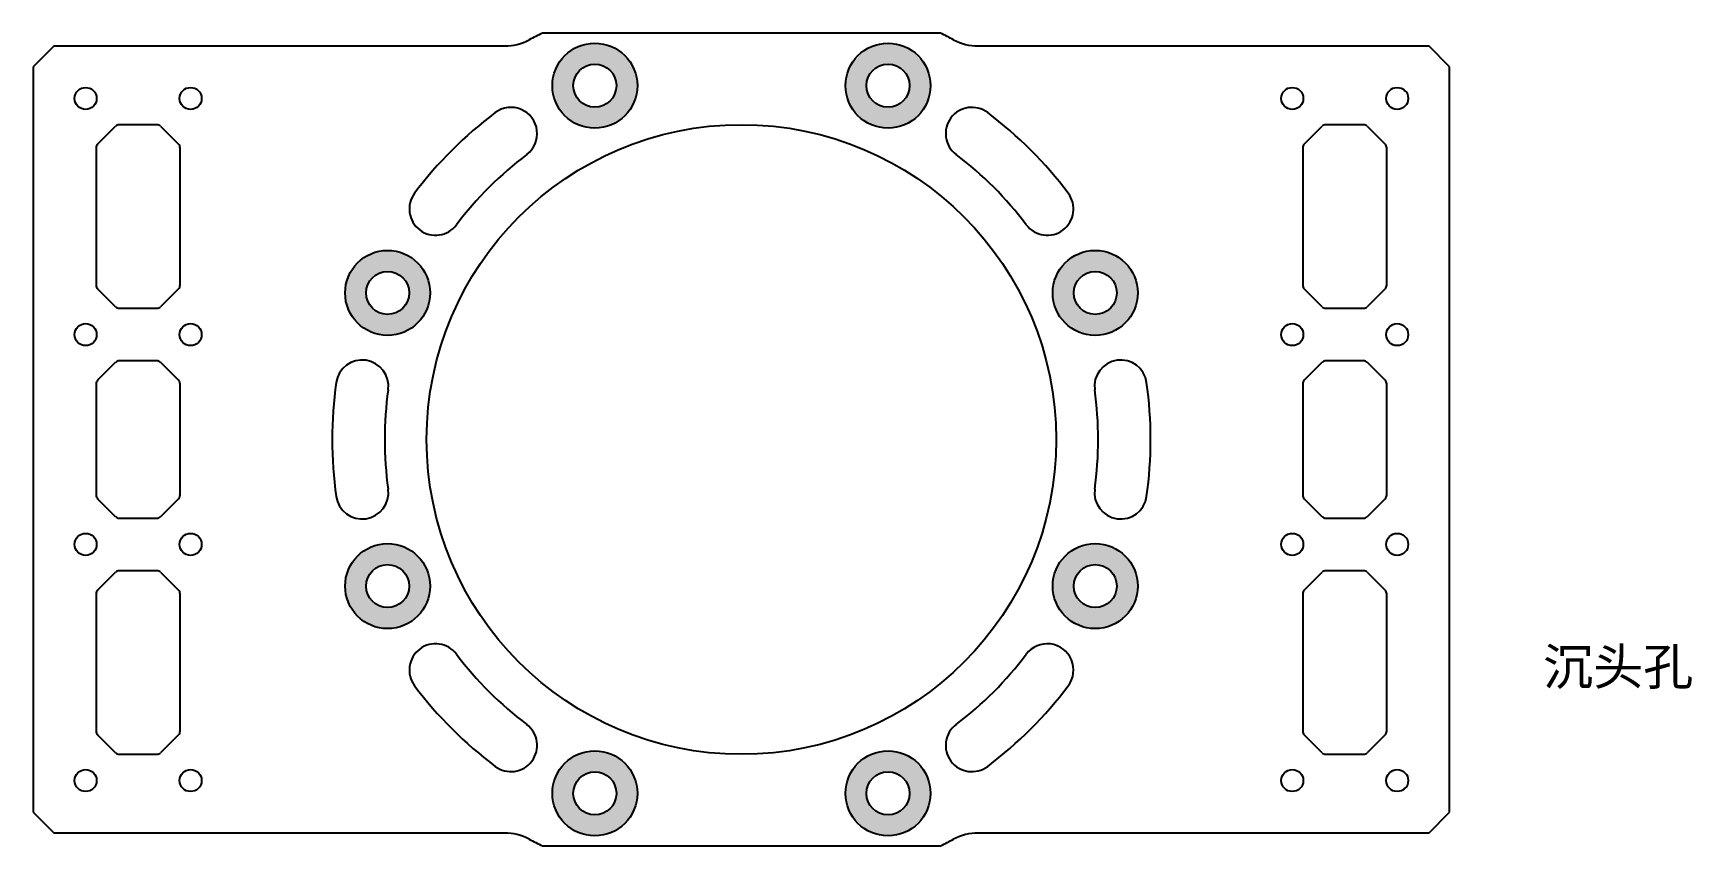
# Model space of a CAD drawing. Header units: millimetres. Extents: x -135 to 181, y -77 to 77.
import ezdxf

# ---------------------------------------------------------------- set-up
doc = ezdxf.new("R2010")
doc.units = ezdxf.units.MM

msp = doc.modelspace()

# ---------------------------------------------------------------- hatches: boundary and pattern name
h = msp.add_hatch(color=3)
h.dxf.hatch_style = 1
h.paths.add_polyline_path([(-75.54, 27.94, 1), (-59.34, 27.94, 1)])
h.paths.add_polyline_path([(-63.34, 27.94, -1), (-71.54, 27.94, -1)], flags=16)
h.paths.add_polyline_path([(-19.84, 67.44, 1), (-36.04, 67.44, 1)])
h.paths.add_polyline_path([(-32.04, 67.44, -1), (-23.84, 67.44, -1)], flags=16)
h.paths.add_polyline_path([(36.04, 67.44, 1), (19.84, 67.44, 1)])
h.paths.add_polyline_path([(23.84, 67.44, -1), (32.04, 67.44, -1)], flags=16)
h.paths.add_polyline_path([(75.54, 27.94, 1), (59.34, 27.94, 1)])
h.paths.add_polyline_path([(63.34, 27.94, -1), (71.54, 27.94, -1)], flags=16)
h.paths.add_polyline_path([(59.34, -27.94, 1), (75.54, -27.94, 1)])
h.paths.add_polyline_path([(71.54, -27.94, -1), (63.34, -27.94, -1)], flags=16)
h.paths.add_polyline_path([(19.84, -67.44, 1), (36.04, -67.44, 1)])
h.paths.add_polyline_path([(32.04, -67.44, -1), (23.84, -67.44, -1)], flags=16)
h.paths.add_polyline_path([(-36.04, -67.44, 1), (-19.84, -67.44, 1)])
h.paths.add_polyline_path([(-23.84, -67.44, -1), (-32.04, -67.44, -1)], flags=16)
h.paths.add_polyline_path([(-71.54, -27.94, 1), (-63.34, -27.94, 1)], flags=0)
h.paths.add_polyline_path([(-75.54, -27.94, 1), (-59.34, -27.94, 1)])
h.paths.add_polyline_path([(-63.34, -27.94, -1), (-71.54, -27.94, -1)], flags=16)

# ---------------------------------------------------------------- linework, layer by layer
at = {"color": 7, "linetype": 'Continuous', "lineweight": 25}
for p, q in [((37.94, 77.44), (-37.94, 77.44)), ((-131, 75), (-135, 71)), ((-131, 75), (-45.13, 75)), ((45.13, 75), (131, 75)), ((135, 71), (131, 75)), ((-135, 71), (-135, -71)), ((135, -71), (135, 71)), ((-122.71, 56.29), (-119.29, 59.71)), ((-111.41, 60), (-118.59, 60)), ((-110.71, 59.71), (-107.29, 56.29)), ((107.29, 56.29), (110.71, 59.71)), ((118.59, 60), (111.41, 60)), ((119.29, 59.71), (122.71, 56.29)), ((-123, 55.59), (-123, 29.41)), ((-107, 29.41), (-107, 55.59)), ((107, 55.59), (107, 29.41)), ((123, 29.41), (123, 55.59)), ((-119.29, 25.29), (-122.71, 28.71)), ((-107.29, 28.71), (-110.71, 25.29)), ((110.71, 25.29), (107.29, 28.71)), ((122.71, 28.71), (119.29, 25.29)), ((-118.59, 25), (-111.41, 25)), ((111.41, 25), (118.59, 25)), ((-122.71, 11.29), (-119.29, 14.71)), ((-111.41, 15), (-118.59, 15)), ((-110.71, 14.71), (-107.29, 11.29)), ((107.29, 11.29), (110.71, 14.71)), ((118.59, 15), (111.41, 15)), ((119.29, 14.71), (122.71, 11.29)), ((-123, 10.59), (-123, -10.59)), ((-107, -10.59), (-107, 10.59)), ((107, 10.59), (107, -10.59)), ((123, -10.59), (123, 10.59)), ((-119.29, -14.71), (-122.71, -11.29)), ((-107.29, -11.29), (-110.71, -14.71)), ((110.71, -14.71), (107.29, -11.29)), ((122.71, -11.29), (119.29, -14.71)), ((-118.59, -15), (-111.41, -15)), ((111.41, -15), (118.59, -15)), ((-111.41, -25), (-118.59, -25)), ((118.59, -25), (111.41, -25)), ((-122.71, -28.71), (-119.29, -25.29)), ((-110.71, -25.29), (-107.29, -28.71)), ((107.29, -28.71), (110.71, -25.29)), ((119.29, -25.29), (122.71, -28.71)), ((-123, -29.41), (-123, -55.59)), ((-107, -55.59), (-107, -29.41)), ((107, -29.41), (107, -55.59)), ((123, -55.59), (123, -29.41)), ((-119.29, -59.71), (-122.71, -56.29)), ((-107.29, -56.29), (-110.71, -59.71)), ((110.71, -59.71), (107.29, -56.29)), ((122.71, -56.29), (119.29, -59.71)), ((-118.59, -60), (-111.41, -60)), ((111.41, -60), (118.59, -60)), ((-135, -71), (-131, -75)), ((131, -75), (135, -71)), ((-45.13, -75), (-131, -75)), ((131, -75), (45.13, -75)), ((-37.94, -77.44), (37.94, -77.44))]:
    msp.add_line(p, q, dxfattribs=at)
for centre, radius in [((-27.94, 67.44), 8.1), ((27.94, 67.44), 8.1), ((-27.94, 67.44), 4.1), ((27.94, 67.44), 4.1), ((-125, 65), 2.1), ((-105, 65), 2.1), ((105, 65), 2.1), ((125, 65), 2.1), ((0, 0), 60), ((-67.44, 27.94), 8.1), ((67.44, 27.94), 8.1), ((-67.44, 27.94), 4.1), ((67.44, 27.94), 4.1), ((-125, 20), 2.1), ((-105, 20), 2.1), ((105, 20), 2.1), ((125, 20), 2.1), ((-125, -20), 2.1), ((-105, -20), 2.1), ((105, -20), 2.1), ((125, -20), 2.1), ((-67.44, -27.94), 8.1), ((67.44, -27.94), 8.1), ((-67.44, -27.94), 4.1), ((67.44, -27.94), 4.1), ((-27.94, -67.44), 8.1), ((27.94, -67.44), 8.1), ((-125, -65), 2.1), ((-105, -65), 2.1), ((105, -65), 2.1), ((125, -65), 2.1), ((-27.94, -67.44), 4.1), ((27.94, -67.44), 4.1)]:
    msp.add_circle(centre, radius, dxfattribs=at)
for centre, radius, start, end in [((-45.13, 85), 10, 270, 297.9632), ((0, 0), 86.24, 116.0981, 117.9632), ((0, 0), 86.24, 62.0368, 63.9019), ((45.13, 85), 10, 242.0368, 270), ((-43.93, 58.3), 5, 307, 127), ((43.93, 58.3), 5, 53, 233), ((0, 0), 78, 127, 143), ((0, 0), 78, 37, 53), ((-118.59, 59), 1, 90, 135), ((-111.41, 59), 1, 45, 90), ((111.41, 59), 1, 90, 135), ((118.59, 59), 1, 45, 90), ((-122, 55.59), 1, 135, 180), ((-108, 55.59), 1, 0, 45), ((0, 0), 68, 127, 143), ((0, 0), 68, 37, 53), ((108, 55.59), 1, 135, 180), ((122, 55.59), 1, 0, 45), ((-58.3, 43.93), 5, 143, 323), ((58.3, 43.93), 5, 217, 37), ((-122, 29.41), 1, 180, 225), ((-108, 29.41), 1, 315, 360), ((108, 29.41), 1, 180, 225), ((122, 29.41), 1, 315, 0), ((-118.59, 26), 1, 225, 270), ((-111.41, 26), 1, 270, 315), ((111.41, 26), 1, 225, 270), ((118.59, 26), 1, 270, 315), ((-118.59, 14), 1, 90, 135), ((-111.41, 14), 1, 45, 90), ((-72.29, 10.16), 5, 352, 172), ((72.29, 10.16), 5, 8, 188), ((111.41, 14), 1, 90, 135), ((118.59, 14), 1, 45, 90), ((-122, 10.59), 1, 135, 180), ((-108, 10.59), 1, 0, 45), ((0, 0), 78, 172, 188), ((0, 0), 78, 352, 8), ((108, 10.59), 1, 135, 180), ((122, 10.59), 1, 0, 45), ((0, 0), 68, 172, 188), ((0, 0), 68, 352, 8), ((-72.29, -10.16), 5, 188, 8), ((72.29, -10.16), 5, 172, 352), ((-122, -10.59), 1, 180, 225), ((-108, -10.59), 1, 315, 0), ((108, -10.59), 1, 180, 225), ((122, -10.59), 1, 315, 0), ((-118.59, -14), 1, 225, 270), ((-111.41, -14), 1, 270, 315), ((111.41, -14), 1, 225, 270), ((118.59, -14), 1, 270, 315), ((-118.59, -26), 1, 90, 135), ((-111.41, -26), 1, 45, 90), ((111.41, -26), 1, 90, 135), ((118.59, -26), 1, 45, 90), ((-122, -29.41), 1, 135, 180), ((-108, -29.41), 1, 0, 45), ((108, -29.41), 1, 135, 180), ((122, -29.41), 1, 360, 45), ((-58.3, -43.93), 5, 37, 217), ((0, 0), 68, 217, 233), ((0, 0), 68, 307, 323), ((58.3, -43.93), 5, 323, 143), ((0, 0), 78, 217, 233), ((0, 0), 78, 307, 323), ((-122, -55.59), 1, 180, 225), ((-108, -55.59), 1, 315, 0), ((-43.93, -58.3), 5, 233, 53), ((43.93, -58.3), 5, 127, 307), ((108, -55.59), 1, 180, 225), ((122, -55.59), 1, 315, 0), ((-118.59, -59), 1, 225, 270), ((-111.41, -59), 1, 270, 315), ((111.41, -59), 1, 225, 270), ((118.59, -59), 1, 270, 315), ((-45.13, -85), 10, 62.0368, 90), ((45.13, -85), 10, 90, 117.9632), ((0, 0), 86.24, 242.0368, 243.9019), ((0, 0), 86.24, 296.0981, 297.9632)]:
    msp.add_arc(centre, radius, start, end, dxfattribs=at)

# ---------------------------------------------------------------- texts
at = {"insert": (152.8, -39.79), "char_height": 7, "attachment_point": 1}
msp.add_mtext_dynamic_manual_height_columns('{\\fSimSun|b0|i0|c134|p2;\\C3;沉头孔}', width=36.0646, gutter_width=17.5, heights=[0], dxfattribs=at)

doc.saveas('drawing.dxf')
